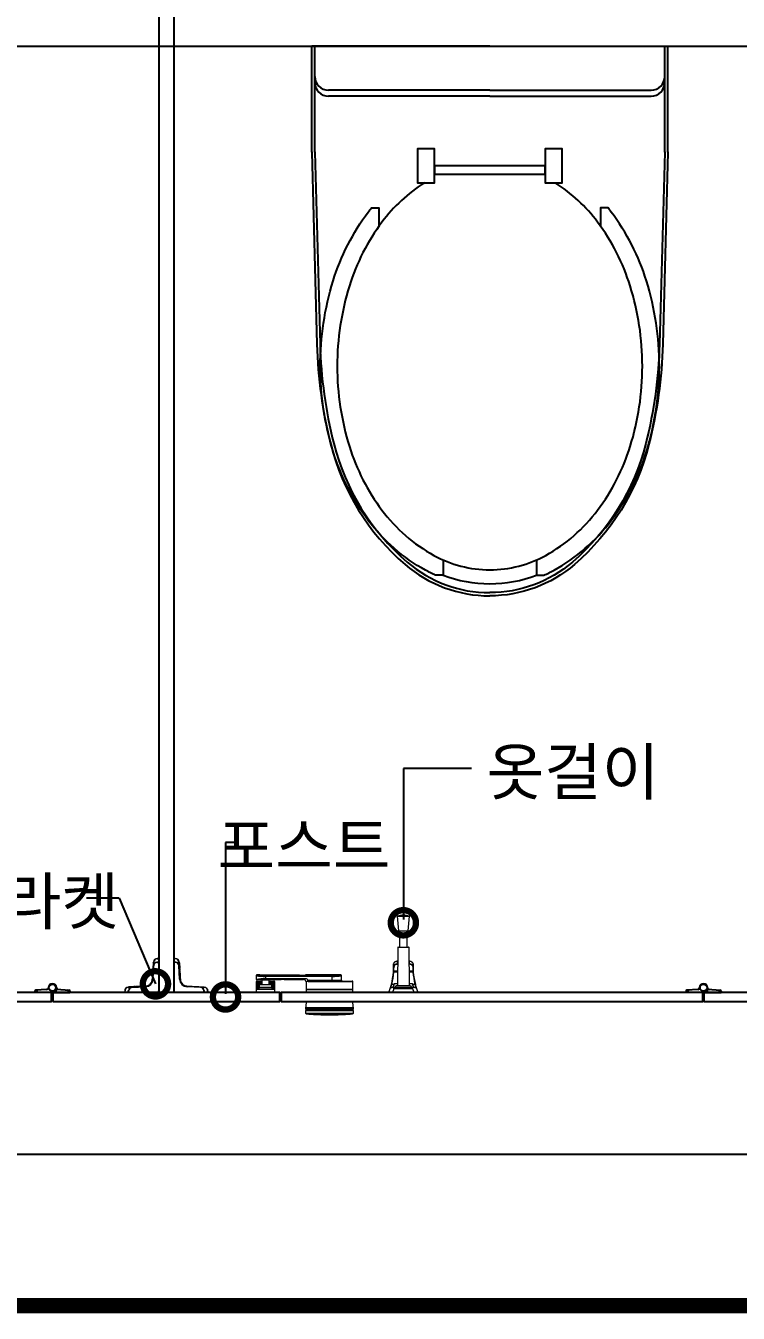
# Model space of a CAD drawing. Extents: x -256 to 8104, y -176 to 5714.
# Drawn here: x 2942 to 3413, y 2764 to 3615 of the extents above; entities that cross this region are included whole.
import ezdxf
from ezdxf.enums import TextEntityAlignment as Align

# ---------------------------------------------------------------- set-up
doc = ezdxf.new("R2010")
doc.units = 0
doc.header["$LTSCALE"] = 30
doc.layers.get('0').update_dxf_attribs({"linetype": 'CONTINUOUS'})
for name, color, linetype in [('0_toilet', 6, 'CONTINUOUS'), ('HAT', 8, 'CONTINUOUS'), ('경첩', 4, 'CONTINUOUS'), ('문자', 3, 'CONTINUOUS'), ('부자재', 4, 'CONTINUOUS'), ('옷걸이', 4, 'CONTINUOUS'), ('잠금쇠(회전형)', 4, 'CONTINUOUS'), ('치수', 1, 'CONTINUOUS'), ('해치', 8, 'CONTINUOUS')]:
    doc.layers.add(name, color=color, linetype=linetype)
doc.styles.add('돋움', font='malgun.ttf')

# ---------------------------------------------------------------- blocks, each defined once
blk = doc.blocks.new('_DOTSMALL')
at = {"color": 0, "linetype": 'ByBlock', "const_width": 0.5}
blk.add_lwpolyline([(-0.0625, 0, 1), (0.0625, 0, 1)], format="xyb", close=True, dxfattribs=at)
blk = doc.blocks.new('A$C63EC304E')
at = {"layer": '치수', "color": 1, "xscale": 2.5, "yscale": 2.5, "zscale": 2.5, "rotation": 234.3098741996962}
blk.add_blockref('_DOTSMALL', (0.312, 0.312), dxfattribs=at)
blk = doc.blocks.new('A$C2BC9653E')
at = {"layer": '치수', "xscale": 0.3333333333333333, "yscale": 0.3333333333333333, "zscale": 0.3333333333333333}
blk.add_blockref('A$C63EC304E', (0, 0), dxfattribs=at)
blk = doc.blocks.new('A$C7FC71301')
at = {"layer": '치수', "rotation": 180}
blk.add_blockref('A$C2BC9653E', (0.208, 0.208), dxfattribs=at)
blk = doc.blocks.new('A$C4A20372B')
at = {"layer": '치수'}
blk.add_blockref('A$C7FC71301', (0, 0), dxfattribs=at)
blk = doc.blocks.new('A$C566469F5')
at = {"layer": '치수'}
blk.add_blockref('A$C4A20372B', (0, 0), dxfattribs=at)
blk = doc.blocks.new('A$C7E317CD4')
at = {"layer": '해치', "xscale": 2, "yscale": 2, "zscale": 2}
blk.add_blockref('A$C566469F5', (0, 0), dxfattribs=at)
blk = doc.blocks.new('A$C601D7F27')
at = {"layer": '치수'}
blk.add_blockref('A$C7E317CD4', (0, 0), dxfattribs=at)
blk = doc.blocks.new('A$C38802C08')
at = {"layer": '치수'}
blk.add_blockref('A$C601D7F27', (0, 0), dxfattribs=at)
blk = doc.blocks.new('A$C10E41893')
at = {"layer": '부자재'}
for p, q in [((6.5, 0), (6.5, 196)), ((123.3, 196), (6.5, 196)), ((123.3, 192.5), (6.5, 192.5)), ((54.8, 0), (54.8, 177.5)), ((61.4, 0), (61.4, 177.5)), ((6.5, 0), (6.5, -196)), ((54.8, 0), (54.8, -177.5)), ((61.4, 0), (61.4, -177.5)), ((123.3, -192.5), (6.5, -192.5)), ((123.3, -196), (6.5, -196))]:
    blk.add_line(p, q, dxfattribs=at)
for points in [[(122.7, 196, -0.012538), (123.3, 196), (334.6, 190.3, -0.055395), (444.7, 175.1, -0.154276), (576.9, 93.3, -0.179504), (611.5, 0, -0.179504)], [(122.8, 192.5, -0.012538), (123.2, 192.5), (334.5, 186.8, -0.055395), (443.8, 171.7, -0.154276), (574.3, 91, -0.179504), (608, 0, -0.179504)], [(572, 51.4), (588.8, 51.4), (588.8, 59.6, 0.021185), (583.3, 70.7, 0.106084), (528.4, 133.7, 0.085733), (452.6, 172.4, 0.075373), (358.7, 186.6, 0.075373), (264.8, 172.4, 0.085733), (189, 133.7, 0.007337), (184.4, 130.1), (184.4, 122), (204.7, 122)], [(156.7, -72, 0.089162), (200.2, -118.7, 0.085733), (270.3, -154.5, 0.075373), (358.7, -167.9, 0.075373), (447.1, -154.5, 0.085733), (517.2, -118.7, 0.106084), (567, -61.6, 0.126931), (582.8, 0, 0.126931), (567, 61.6, 0.106084), (517.2, 118.7, 0.085733), (447.1, 154.5, 0.075373), (358.7, 167.9, 0.075373), (270.3, 154.5, 0.085733), (200.2, 118.7, 0.089162), (156.7, 72)], [(588.8, -51.4, 0.090214), (598.2, 0, 0.090214), (588.8, 51.4, 0.106084)], [(122.7, -196, 0.012538), (123.3, -196), (334.6, -190.3, 0.055395), (444.7, -175.1, 0.154276), (576.9, -93.3, 0.179504), (611.5, 0, 0.179504)], [(122.8, -192.5, 0.012538), (123.2, -192.5), (334.5, -186.8, 0.055395), (443.8, -171.7, 0.154276), (574.3, -91, 0.179504), (608, 0, 0.179504)], [(572, -51.4), (588.8, -51.4), (588.8, -59.6, -0.021185), (583.3, -70.7, -0.106084), (528.4, -133.7, -0.085733), (452.6, -172.4, -0.075373), (358.7, -186.6, -0.075373), (264.8, -172.4, -0.085733), (189, -133.7, -0.007337), (184.4, -130.1), (184.4, -122), (204.7, -122)]]:
    blk.add_lwpolyline(points, format="xyb", dxfattribs=at)
blk.add_lwpolyline([(138, -60.8), (119.3, -60.8), (119.3, -79.5), (156.7, -79.5), (156.7, -60.8), (138, -60.8), (147.3, -60.8), (147.3, 60.8), (138, 60.8), (156.7, 60.8), (156.7, 79.5), (119.3, 79.5), (119.3, 60.8), (138, 60.8), (138, -60.8), (119.3, -60.8)], dxfattribs=at)
for centre, start, end in [((39.8, 177.5), 0, 90), ((46.4, 177.5), 0, 90), ((39.8, -177.5), 270, 0), ((46.4, -177.5), 270, 0)]:
    blk.add_arc(centre, 15, start, end, dxfattribs=at)
blk = doc.blocks.new('SLIDE_01')
blk.add_line((2620.23, 3601.05), (4320.23, 3601.05))
at = {"color": 8}
blk.add_line((2484.16, 2869.24), (4446.74, 2869.24), dxfattribs=at)
at = {"color": 8, "const_width": 10}
blk.add_lwpolyline([(47.44, 2769.24), (5831.98, 2769.24)], dxfattribs=at)
at = {"layer": '0_toilet'}
for p, q in [((3030.23, 3701.05), (3030.23, 2976.05)), ((3040.23, 3701.05), (3040.23, 2976.05))]:
    blk.add_line(p, q, dxfattribs=at)
for points in [[(2680.98, 2970.06), (2959.48, 2970.06), (2959.48, 2976.06), (2680.98, 2976.06)], [(2960.23, 2970.06), (3110.23, 2970.06), (3110.23, 2976.06), (2960.23, 2976.06)], [(3110.98, 2970.06), (3389.48, 2970.06), (3389.48, 2976.06), (3110.98, 2976.06)], [(3390.23, 2970.06), (3610.23, 2970.06), (3610.23, 2976.06), (3390.23, 2976.06)]]:
    blk.add_lwpolyline(points, close=True, dxfattribs=at)
at = {"layer": '경첩', "color": 4, "linetype": 'Continuous', "lineweight": 15}
for p, q in [((3026.63, 2993.82), (3026.2, 2984.84)), ((3026.44, 2995.22), (3026.32, 2992.52)), ((3026.44, 2995.22), (3026.68, 2994.98)), ((3026.45, 2984.83), (3026.88, 2993.8)), ((3026.55, 2995.82), (3026.71, 2995.66)), ((3026.75, 2996.32), (3026.63, 2993.82)), ((3026.93, 2994.86), (3027, 2996.3)), ((3028.98, 2996.05), (3028.98, 2996.15)), ((3028.98, 2996.15), (3030.23, 2996.15)), ((3028.98, 2996.05), (3028.98, 2995.8)), ((3030.23, 2996.05), (3028.98, 2996.05)), ((3028.98, 2995.8), (3030.23, 2995.8)), ((3029.09, 2998.3), (3029.09, 2998.55)), ((3030.23, 2998.55), (3029.09, 2998.55)), ((3029.09, 2998.3), (3030.23, 2998.3)), ((3030.23, 2998.3), (3030.23, 2998.55)), ((3030.23, 2996.15), (3030.23, 2998.3)), ((3030.23, 2995.8), (3030.23, 2996.05)), ((3030.23, 2995.8), (3030.23, 2977.55)), ((3040.23, 2998.55), (3041.37, 2998.55)), ((3040.23, 2998.3), (3040.23, 2998.55)), ((3040.23, 2996.15), (3040.23, 2998.3)), ((3041.37, 2998.3), (3040.23, 2998.3)), ((3041.48, 2996.15), (3040.23, 2996.15)), ((3040.23, 2996.05), (3041.48, 2996.05)), ((3040.23, 2995.8), (3040.23, 2996.05)), ((3041.48, 2995.8), (3040.23, 2995.8)), ((3040.23, 2995.8), (3040.23, 2977.55)), ((3041.37, 2998.3), (3041.37, 2998.55)), ((3041.48, 2996.05), (3041.48, 2996.15)), ((3041.48, 2996.05), (3041.48, 2995.8)), ((3043.53, 2994.86), (3043.46, 2996.3)), ((3044.01, 2984.83), (3043.58, 2993.8)), ((3043.71, 2996.32), (3043.83, 2993.82)), ((3043.91, 2995.82), (3043.75, 2995.66)), ((3044.02, 2995.22), (3043.78, 2994.98)), ((3043.83, 2993.82), (3044.26, 2984.84)), ((3044.02, 2995.22), (3044.14, 2992.52)), ((3025.99, 2985.5), (3025.96, 2984.85)), ((3026.01, 2985.94), (3025.99, 2985.6)), ((3025.99, 2985.6), (3026.23, 2985.36)), ((3025.99, 2985.6), (3025.99, 2985.5)), ((3025.99, 2985.5), (3026.22, 2985.26)), ((3026.05, 2986.96), (3026.01, 2986.04)), ((3026.01, 2986.04), (3026.25, 2985.8)), ((3026.01, 2986.04), (3026.01, 2985.94)), ((3026.01, 2985.94), (3026.25, 2985.7)), ((3026.05, 2986.96), (3026.29, 2986.72)), ((3026.09, 2987.62), (3026.07, 2987.2)), ((3026.07, 2987.2), (3026.3, 2986.96)), ((3026.22, 2990.5), (3026.09, 2987.63)), ((3026.09, 2987.63), (3026.32, 2987.39)), ((3026.09, 2987.62), (3026.32, 2987.38)), ((3026.22, 2990.5), (3026.46, 2990.26)), ((3026.27, 2991.51), (3026.24, 2990.83)), ((3026.24, 2990.83), (3026.48, 2990.6)), ((3026.27, 2991.51), (3026.51, 2991.27)), ((3026.28, 2991.85), (3026.52, 2991.61)), ((3026.32, 2992.52), (3026.56, 2992.28)), ((3044.14, 2992.52), (3043.9, 2992.28)), ((3044.18, 2991.85), (3043.94, 2991.61)), ((3044.19, 2991.51), (3043.95, 2991.27)), ((3044.22, 2990.83), (3043.98, 2990.6)), ((3044.24, 2990.5), (3044, 2990.26)), ((3044.37, 2987.63), (3044.14, 2987.39)), ((3044.37, 2987.62), (3044.14, 2987.38)), ((3044.39, 2987.2), (3044.16, 2986.96)), ((3044.41, 2986.96), (3044.17, 2986.72)), ((3044.19, 2991.51), (3044.22, 2990.83)), ((3044.45, 2986.04), (3044.21, 2985.8)), ((3044.45, 2985.94), (3044.21, 2985.7)), ((3044.47, 2985.6), (3044.23, 2985.36)), ((3044.24, 2990.5), (3044.37, 2987.63)), ((3044.47, 2985.5), (3044.24, 2985.26)), ((3044.37, 2987.62), (3044.39, 2987.2)), ((3044.41, 2986.96), (3044.45, 2986.04)), ((3044.45, 2986.04), (3044.45, 2985.94)), ((3044.45, 2985.94), (3044.47, 2985.6)), ((3044.47, 2985.6), (3044.47, 2985.5)), ((3044.47, 2985.5), (3044.5, 2984.85)), ((3007.98, 2977.19), (3007.73, 2977.19)), ((3007.73, 2977.19), (3007.73, 2976.05)), ((3007.98, 2976.05), (3007.98, 2977.19)), ((3012.47, 2979.66), (3009.97, 2979.54)), ((3009.98, 2979.29), (3011.43, 2979.36)), ((3010.13, 2976.05), (3010.13, 2977.3)), ((3010.13, 2977.3), (3010.23, 2977.3)), ((3010.23, 2977.31), (3010.48, 2977.31)), ((3010.23, 2977.31), (3010.23, 2976.05)), ((3010.47, 2979.73), (3010.55, 2979.82)), ((3010.47, 2979.73), (3010.63, 2979.57)), ((3010.48, 2976.05), (3010.48, 2977.31)), ((3013.77, 2979.97), (3010.55, 2979.82)), ((3021.45, 2980.08), (3012.47, 2979.66)), ((3012.48, 2979.41), (3021.46, 2979.83)), ((3013.77, 2979.97), (3014, 2979.73)), ((3014.44, 2980), (3014.68, 2979.76)), ((3014.78, 2980.02), (3015.02, 2979.78)), ((3018.15, 2980.18), (3015.45, 2980.05)), ((3015.45, 2980.05), (3015.69, 2979.81)), ((3018.15, 2980.18), (3018.39, 2979.94)), ((3018.83, 2980.21), (3019.07, 2979.97)), ((3019.17, 2980.23), (3019.41, 2979.99)), ((3021.19, 2980.32), (3019.84, 2980.26)), ((3019.84, 2980.26), (3020.08, 2980.02)), ((3021.43, 2980.33), (3021.19, 2980.32)), ((3021.19, 2980.32), (3021.43, 2980.08)), ((3022.44, 2980.49), (3022.64, 2980.29)), ((3022.97, 2980.67), (3023.16, 2980.47)), ((3023.22, 2980.77), (3023.4, 2980.58)), ((3023.68, 2981.02), (3023.86, 2980.84)), ((3023.89, 2981.16), (3024.07, 2980.98)), ((3024.98, 2982.19), (3025.16, 2982.01)), ((3025.13, 2982.39), (3025.31, 2982.22)), ((3025.4, 2982.83), (3025.58, 2982.65)), ((3025.52, 2983.07), (3025.7, 2982.88)), ((3025.68, 2983.47), (3025.87, 2983.28)), ((3026.04, 2983.79), (3025.83, 2983.99)), ((3025.84, 2984), (3026.04, 2983.79)), ((3025.91, 2984.37), (3026.12, 2984.15)), ((3025.94, 2984.59), (3026.16, 2984.36)), ((3044.52, 2984.59), (3044.3, 2984.36)), ((3044.55, 2984.37), (3044.34, 2984.15)), ((3044.62, 2984), (3044.42, 2983.79)), ((3044.42, 2983.79), (3044.63, 2983.99)), ((3044.78, 2983.47), (3044.59, 2983.28)), ((3044.94, 2983.07), (3044.76, 2982.88)), ((3045.06, 2982.83), (3044.88, 2982.65)), ((3045.33, 2982.39), (3045.15, 2982.22)), ((3045.48, 2982.19), (3045.3, 2982.01)), ((3046.57, 2981.16), (3046.39, 2980.98)), ((3046.78, 2981.02), (3046.6, 2980.84)), ((3047.24, 2980.77), (3047.06, 2980.58)), ((3047.49, 2980.67), (3047.3, 2980.47)), ((3048.02, 2980.49), (3047.82, 2980.29)), ((3057.98, 2979.41), (3049, 2979.83)), ((3049.01, 2980.08), (3057.99, 2979.66)), ((3049.03, 2980.33), (3049.27, 2980.32)), ((3049.27, 2980.32), (3049.03, 2980.08)), ((3049.27, 2980.32), (3050.62, 2980.26)), ((3050.62, 2980.26), (3050.38, 2980.02)), ((3051.29, 2980.23), (3051.05, 2979.99)), ((3051.63, 2980.21), (3051.39, 2979.97)), ((3052.31, 2980.18), (3052.07, 2979.94)), ((3052.31, 2980.18), (3055.01, 2980.05)), ((3055.01, 2980.05), (3054.77, 2979.81)), ((3055.68, 2980.02), (3055.44, 2979.78)), ((3056.02, 2980), (3055.78, 2979.76)), ((3056.69, 2979.97), (3056.46, 2979.73)), ((3056.69, 2979.97), (3059.91, 2979.82)), ((3057.99, 2979.66), (3060.49, 2979.54)), ((3060.48, 2979.29), (3059.03, 2979.36)), ((3059.99, 2979.73), (3059.83, 2979.57)), ((3059.99, 2979.73), (3059.91, 2979.82)), ((3059.98, 2976.05), (3059.98, 2977.31)), ((3060.23, 2977.31), (3059.98, 2977.31)), ((3060.23, 2977.31), (3060.23, 2976.05)), ((3060.33, 2977.3), (3060.23, 2977.3)), ((3060.33, 2976.05), (3060.33, 2977.3)), ((3062.48, 2976.05), (3062.48, 2977.19)), ((3062.48, 2977.19), (3062.73, 2977.19)), ((3062.73, 2977.19), (3062.73, 2976.05)), ((3007.73, 2976.05), (3007.98, 2976.05)), ((3007.98, 2976.05), (3010.13, 2976.05)), ((3010.23, 2976.05), (3010.48, 2976.05)), ((3028.73, 2976.05), (3010.48, 2976.05)), ((3041.73, 2976.05), (3059.98, 2976.05)), ((3060.23, 2976.05), (3059.98, 2976.05)), ((3062.48, 2976.05), (3060.33, 2976.05)), ((3062.73, 2976.05), (3062.48, 2976.05))]:
    blk.add_line(p, q, dxfattribs=at)
at = {"layer": '경첩', "color": 4, "linetype": 'Continuous', "lineweight": 15, "flags": 128}
for points in [[(3026.47, 2995.73), (3026.46, 2995.63), (3026.46, 2995.5), (3026.45, 2995.37), (3026.44, 2995.22)], [(3026.47, 2995.73), (3026.49, 2995.75), (3026.5, 2995.77), (3026.52, 2995.79), (3026.53, 2995.8), (3026.54, 2995.81), (3026.55, 2995.81), (3026.55, 2995.82), (3026.55, 2995.82)], [(3026.63, 2993.82), (3026.63, 2993.81), (3026.65, 2993.81), (3026.67, 2993.81), (3026.7, 2993.81), (3026.74, 2993.81), (3026.78, 2993.81), (3026.83, 2993.81), (3026.88, 2993.8)], [(3027, 2996.3), (3026.95, 2996.31), (3026.9, 2996.31), (3026.86, 2996.31), (3026.82, 2996.31), (3026.79, 2996.31), (3026.76, 2996.31), (3026.75, 2996.31), (3026.75, 2996.32)], [(3043.46, 2996.3), (3043.51, 2996.31), (3043.56, 2996.31), (3043.6, 2996.31), (3043.64, 2996.31), (3043.67, 2996.31), (3043.7, 2996.31), (3043.71, 2996.31), (3043.71, 2996.32)], [(3043.83, 2993.82), (3043.83, 2993.81), (3043.81, 2993.81), (3043.79, 2993.81), (3043.76, 2993.81), (3043.72, 2993.81), (3043.68, 2993.81), (3043.63, 2993.81), (3043.58, 2993.8)], [(3043.99, 2995.73), (3043.97, 2995.75), (3043.96, 2995.77), (3043.94, 2995.79), (3043.93, 2995.8), (3043.92, 2995.81), (3043.91, 2995.81), (3043.91, 2995.82), (3043.91, 2995.82)], [(3043.99, 2995.73), (3044, 2995.63), (3044, 2995.5), (3044.01, 2995.37), (3044.02, 2995.22)], [(3026.07, 2987.2), (3026.06, 2987.12), (3026.06, 2987.04), (3026.05, 2986.96)], [(3026.09, 2987.63), (3026.09, 2987.63), (3026.09, 2987.62)], [(3026.2, 2984.84), (3026.21, 2984.84), (3026.22, 2984.84), (3026.25, 2984.84), (3026.28, 2984.84), (3026.32, 2984.84), (3026.36, 2984.83), (3026.41, 2984.83), (3026.45, 2984.83)], [(3026.32, 2992.52), (3026.31, 2992.39), (3026.3, 2992.26), (3026.3, 2992.15), (3026.29, 2992.04), (3026.29, 2991.96), (3026.29, 2991.9), (3026.29, 2991.86), (3026.28, 2991.85)], [(3044.26, 2984.84), (3044.25, 2984.84), (3044.24, 2984.84), (3044.21, 2984.84), (3044.18, 2984.84), (3044.14, 2984.84), (3044.1, 2984.83), (3044.05, 2984.83), (3044.01, 2984.83)], [(3044.14, 2992.52), (3044.15, 2992.39), (3044.16, 2992.26), (3044.16, 2992.15), (3044.17, 2992.04), (3044.17, 2991.96), (3044.17, 2991.9), (3044.17, 2991.86), (3044.18, 2991.85)], [(3044.37, 2987.63), (3044.37, 2987.63), (3044.37, 2987.62)], [(3044.39, 2987.2), (3044.4, 2987.12), (3044.4, 2987.04), (3044.41, 2986.96)], [(3009.98, 2979.29), (3009.98, 2979.34), (3009.98, 2979.39), (3009.98, 2979.43), (3009.98, 2979.47), (3009.97, 2979.5), (3009.97, 2979.52), (3009.97, 2979.54), (3009.97, 2979.54)], [(3012.47, 2979.66), (3012.47, 2979.66), (3012.47, 2979.64), (3012.47, 2979.62), (3012.48, 2979.59), (3012.48, 2979.55), (3012.48, 2979.51), (3012.48, 2979.46), (3012.48, 2979.41)], [(3014.44, 2980), (3014.43, 2980), (3014.39, 2980), (3014.33, 2980), (3014.24, 2979.99), (3014.14, 2979.99), (3014.02, 2979.98), (3013.9, 2979.98), (3013.77, 2979.97)], [(3015.45, 2980.05), (3015.34, 2980.05), (3015.22, 2980.04), (3015.12, 2980.03), (3015.02, 2980.03), (3014.94, 2980.03), (3014.87, 2980.02), (3014.82, 2980.02), (3014.79, 2980.02), (3014.78, 2980.02)], [(3018.83, 2980.21), (3018.82, 2980.21), (3018.78, 2980.21), (3018.72, 2980.2), (3018.63, 2980.2), (3018.53, 2980.2), (3018.41, 2980.19), (3018.29, 2980.18), (3018.15, 2980.18)], [(3019.84, 2980.26), (3019.71, 2980.25), (3019.58, 2980.25), (3019.47, 2980.24), (3019.37, 2980.24), (3019.28, 2980.23), (3019.22, 2980.23), (3019.18, 2980.23), (3019.17, 2980.23)], [(3021.45, 2980.08), (3021.45, 2980.08), (3021.45, 2980.06), (3021.45, 2980.04), (3021.45, 2980.01), (3021.45, 2979.97), (3021.45, 2979.93), (3021.46, 2979.88), (3021.46, 2979.83)], [(3025.84, 2984), (3025.84, 2983.99), (3025.84, 2984)], [(3025.94, 2984.59), (3025.92, 2984.43), (3025.91, 2984.37)], [(3044.52, 2984.59), (3044.54, 2984.43), (3044.55, 2984.37)], [(3044.62, 2984), (3044.62, 2983.99), (3044.62, 2984)], [(3049.01, 2980.08), (3049.01, 2980.08), (3049.01, 2980.06), (3049.01, 2980.04), (3049.01, 2980.01), (3049.01, 2979.97), (3049.01, 2979.93), (3049, 2979.88), (3049, 2979.83)], [(3050.62, 2980.26), (3050.75, 2980.25), (3050.88, 2980.25), (3050.99, 2980.24), (3051.09, 2980.24), (3051.18, 2980.23), (3051.24, 2980.23), (3051.28, 2980.23), (3051.29, 2980.23)], [(3051.63, 2980.21), (3051.64, 2980.21), (3051.68, 2980.21), (3051.74, 2980.2), (3051.83, 2980.2), (3051.93, 2980.2), (3052.05, 2980.19), (3052.17, 2980.18), (3052.31, 2980.18)], [(3055.01, 2980.05), (3055.12, 2980.05), (3055.24, 2980.04), (3055.34, 2980.03), (3055.44, 2980.03), (3055.52, 2980.03), (3055.59, 2980.02), (3055.64, 2980.02), (3055.67, 2980.02), (3055.68, 2980.02)], [(3056.02, 2980), (3056.03, 2980), (3056.07, 2980), (3056.13, 2980), (3056.22, 2979.99), (3056.32, 2979.99), (3056.44, 2979.98), (3056.56, 2979.98), (3056.69, 2979.97)], [(3057.99, 2979.66), (3057.99, 2979.66), (3057.99, 2979.64), (3057.99, 2979.62), (3057.98, 2979.59), (3057.98, 2979.55), (3057.98, 2979.51), (3057.98, 2979.46), (3057.98, 2979.41)], [(3060.48, 2979.29), (3060.48, 2979.34), (3060.48, 2979.39), (3060.48, 2979.43), (3060.48, 2979.47), (3060.49, 2979.5), (3060.49, 2979.52), (3060.49, 2979.54), (3060.49, 2979.54)]]:
    blk.add_lwpolyline(points, dxfattribs=at)
at = {"layer": '경첩', "color": 4, "linetype": 'Continuous', "lineweight": 15}
for centre, radius, start, end in [((3028.98, 2993.7), 2.35, 90, 177.30166), ((3029.09, 2996.2), 2.35, 90, 177.30166), ((3028.98, 2993.7), 2.1, 90, 177.30166), ((3029.09, 2996.2), 2.1, 90, 177.30166), ((3041.37, 2996.2), 2.35, 2.69834, 90), ((3041.37, 2996.2), 2.1, 2.69834, 90), ((3041.48, 2993.7), 2.35, 2.69834, 90), ((3041.48, 2993.7), 2.1, 2.69834, 90), ((3021.21, 2985.08), 5, 272.69834, 357.30166), ((3021.21, 2985.08), 5.25, 272.69834, 357.30166), ((3021.21, 2985.08), 4.75, 354.09118, 357.30166), ((3049.25, 2985.08), 5.25, 182.69834, 267.30166), ((3049.25, 2985.08), 5, 182.69834, 267.30166), ((3049.25, 2985.08), 4.75, 182.69834, 185.90882), ((3010.08, 2977.19), 2.35, 92.69834, 180), ((3010.08, 2977.19), 2.1, 92.69834, 180), ((3012.58, 2977.31), 2.35, 92.69834, 180), ((3012.58, 2977.31), 2.1, 92.69834, 180), ((3021.21, 2985.08), 4.75, 272.69834, 285), ((3021.21, 2985.08), 4.75, 284.99982, 291.75061), ((3021.21, 2985.08), 4.75, 294.99481, 301.29977), ((3021.21, 2985.08), 4.75, 301.29911, 304.38581), ((3021.21, 2985.08), 4.75, 304.38489, 322.56084), ((3021.21, 2985.08), 4.75, 322.56123, 325.61449), ((3021.21, 2985.08), 4.75, 325.61511, 331.82645), ((3021.21, 2985.08), 4.75, 335.00519, 340.23398), ((3021.21, 2985.08), 4.75, 340.23398, 346.75686), ((3021.21, 2985.08), 4.75, 346.83767, 351.3944), ((3028.73, 2977.55), 1.5, 270, 0), ((3041.73, 2977.55), 1.5, 180, 270), ((3049.25, 2985.08), 4.75, 188.6056, 193.16233), ((3049.25, 2985.08), 4.75, 193.24314, 199.76602), ((3049.25, 2985.08), 4.75, 199.76602, 204.99481), ((3049.25, 2985.08), 4.75, 208.17355, 214.38489), ((3049.25, 2985.08), 4.75, 214.38551, 217.43877), ((3049.25, 2985.08), 4.75, 217.43916, 235.61511), ((3049.25, 2985.08), 4.75, 235.61419, 238.70089), ((3049.25, 2985.08), 4.75, 238.70023, 245.00519), ((3049.25, 2985.08), 4.75, 248.24939, 255.00018), ((3049.25, 2985.08), 4.75, 255, 267.30166), ((3057.88, 2977.31), 2.1, 0, 87.30166), ((3057.88, 2977.31), 2.35, 0, 87.30166), ((3060.38, 2977.19), 2.1, 0, 87.30166), ((3060.38, 2977.19), 2.35, 0, 87.30166)]:
    blk.add_arc(centre, radius, start, end, dxfattribs=at)
at = {"layer": '부자재'}
for p, q in [((2948.42, 2976.98), (2948.42, 2976.05)), ((2956.16, 2978.14), (2948.96, 2977.64)), ((2949.67, 2977.14), (2949.67, 2976.05)), ((2959.88, 2976.6), (2959.88, 2975.8)), ((2960.13, 2976.6), (2960.13, 2975.8)), ((2962.87, 2978.22), (2971.03, 2977.64)), ((2970.34, 2977.14), (2970.34, 2976.05)), ((2971.59, 2976.98), (2971.59, 2976.05)), ((3378.42, 2976.98), (3378.42, 2976.05)), ((3386.16, 2978.14), (3378.96, 2977.64)), ((3379.67, 2977.14), (3379.67, 2976.05)), ((3389.88, 2976.6), (3389.88, 2975.8)), ((3390.13, 2976.6), (3390.13, 2975.8)), ((3392.87, 2978.22), (3401.03, 2977.64)), ((3400.34, 2977.14), (3400.34, 2976.05)), ((3401.59, 2976.98), (3401.59, 2976.05)), ((2959.07, 2976.05), (2948.42, 2976.05)), ((2960.13, 2975.8), (2959.88, 2975.8)), ((2960.6, 2976.1), (2960.6, 2976.05)), ((2960.6, 2976.05), (2971.59, 2976.05)), ((3389.07, 2976.05), (3378.42, 2976.05)), ((3390.13, 2975.8), (3389.88, 2975.8)), ((3390.6, 2976.1), (3390.6, 2976.05)), ((3390.6, 2976.05), (3401.59, 2976.05))]:
    blk.add_line(p, q, dxfattribs=at)
at = {"layer": '부자재', "color": 1}
for centre in [(2960, 2979.26), (3390, 2979.26)]:
    blk.add_circle(centre, 2.34, dxfattribs=at)
at = {"layer": '부자재'}
for centre, radius, start, end in [((2949.12, 2976.95), 0.7, 101.7765, 181.67124), ((2950.52, 2976.91), 0.884, 113.40773, 164.5497), ((2956.1, 2979.43), 1.29, 272.92313, 352.47243), ((2960, 2979.26), 2.62, 270, 180), ((2960.36, 2975.03), 1.65, 102.52675, 141.54753), ((2959.65, 2975.03), 1.65, 43.10029, 77.47325), ((2960.1, 2978.91), 2.86, 280.08401, 345.97919), ((2963.91, 2979.43), 1.29, 187.52757, 267.07687), ((2969.49, 2976.91), 0.884, 15.4503, 67.30044), ((2970.89, 2976.95), 0.7, 358.32876, 78.2235), ((3379.12, 2976.95), 0.7, 101.7765, 181.67124), ((3380.52, 2976.91), 0.884, 113.40773, 164.5497), ((3386.1, 2979.43), 1.29, 272.92313, 352.47243), ((3390, 2979.26), 2.62, 270, 180), ((3390.36, 2975.03), 1.65, 102.52675, 141.54753), ((3389.65, 2975.03), 1.65, 43.10029, 77.47325), ((3390.1, 2978.91), 2.86, 280.08401, 345.97919), ((3393.91, 2979.43), 1.29, 187.52757, 267.07687), ((3399.49, 2976.91), 0.884, 15.4503, 67.30044), ((3400.89, 2976.95), 0.7, 358.32876, 78.2235)]:
    blk.add_arc(centre, radius, start, end, dxfattribs=at)
at = {"layer": '옷걸이', "lineweight": 15}
for p, q in [((3187.75, 3026.4), (3188.5, 3016.9)), ((3187.75, 3026.4), (3195.75, 3026.4)), ((3195, 3016.9), (3195.75, 3026.4)), ((3188.5, 3016.9), (3195, 3016.9)), ((3189.25, 3016.9), (3189.25, 3006.05)), ((3194.25, 3006.05), (3194.25, 3016.9)), ((3188, 3005.81), (3187.78, 2980.55)), ((3195.5, 3005.81), (3188, 3005.81)), ((3188.25, 3006.05), (3191.75, 3006.05)), ((3191.75, 3006.05), (3195.25, 3006.05)), ((3195.72, 2980.55), (3195.5, 3005.81)), ((3187.92, 2996.69), (3187.82, 2996.69)), ((3187.82, 2996.69), (3187.82, 2996.6)), ((3187.92, 2996.6), (3187.82, 2996.6)), ((3187.84, 2995.07), (3187.84, 2994.71)), ((3187.84, 2995.07), (3187.91, 2995.07)), ((3187.91, 2994.71), (3187.84, 2994.71)), ((3195.68, 2996.69), (3195.58, 2996.69)), ((3195.68, 2996.6), (3195.58, 2996.6)), ((3195.6, 2995.07), (3195.67, 2995.07)), ((3195.67, 2994.71), (3195.6, 2994.71)), ((3195.67, 2995.07), (3195.67, 2994.71)), ((3195.68, 2996.69), (3195.68, 2996.6)), ((3187.86, 2989.59), (3185.42, 2989.59)), ((3185.48, 2990.35), (3187.87, 2990.35)), ((3195.64, 2990.35), (3198.02, 2990.35)), ((3198.09, 2989.59), (3195.64, 2989.59)), ((3182.25, 2976.05), (3183.1, 2978.62)), ((3183.1, 2978.62), (3183.1, 2978.63)), ((3183.1, 2978.63), (3183.1, 2978.63)), ((3184.08, 2979.42), (3183.97, 2979.39)), ((3184.05, 2979.31), (3184.05, 2979.31)), ((3199.46, 2979.31), (3184.05, 2979.31)), ((3185.5, 2981.46), (3184.06, 2981.46)), ((3185.49, 2981.45), (3184.06, 2981.45)), ((3185.47, 2978.6), (3184.63, 2976.05)), ((3185.43, 2980.9), (3185.5, 2981.48)), ((3185.47, 2978.6), (3185.47, 2979.29)), ((3185.47, 2979.29), (3198.04, 2979.29)), ((3198.04, 2978.6), (3185.47, 2978.6)), ((3196.53, 2980.55), (3186.98, 2980.55)), ((3198.01, 2981.48), (3198.07, 2980.92)), ((3199.45, 2981.46), (3198.01, 2981.46)), ((3199.45, 2981.45), (3198.01, 2981.45)), ((3198.04, 2978.6), (3198.04, 2979.29)), ((3198.88, 2976.05), (3198.04, 2978.6)), ((3199.53, 2979.39), (3199.42, 2979.42)), ((3199.46, 2979.31), (3199.46, 2979.31)), ((3199.58, 2979.39), (3199.48, 2979.41)), ((3200.41, 2978.63), (3200.41, 2978.62)), ((3200.41, 2978.63), (3200.41, 2978.63)), ((3200.41, 2978.62), (3201.25, 2976.05)), ((3184.63, 2976.05), (3182.25, 2976.05)), ((3198.88, 2976.05), (3184.63, 2976.05)), ((3201.25, 2976.05), (3198.88, 2976.05))]:
    blk.add_line(p, q, dxfattribs=at)
at = {"layer": '옷걸이', "lineweight": 15, "flags": 128}
for points in [[(3187.82, 2996.6), (3187.4, 2996.58), (3187, 2996.51), (3186.61, 2996.4), (3186.26, 2996.24), (3185.96, 2996.06), (3185.7, 2995.84), (3185.51, 2995.6), (3185.38, 2995.34), (3185.32, 2995.02), (3185.32, 2994.97)], [(3187.82, 2996.69), (3187.77, 2996.69), (3187.44, 2996.67), (3187.11, 2996.62), (3186.8, 2996.54), (3186.5, 2996.43), (3186.22, 2996.3), (3185.98, 2996.14), (3185.76, 2995.96), (3185.59, 2995.76), (3185.46, 2995.54), (3185.37, 2995.31), (3185.33, 2995.08), (3185.33, 2995.04)], [(3185.34, 2993.47), (3185.37, 2993.74), (3185.48, 2994), (3185.65, 2994.25), (3185.89, 2994.47), (3186.18, 2994.67), (3186.52, 2994.83), (3186.9, 2994.95), (3187.3, 2995.03), (3187.84, 2995.07)], [(3187.84, 2994.71), (3187.35, 2994.68), (3186.99, 2994.61), (3186.65, 2994.5), (3186.35, 2994.35), (3186.08, 2994.18), (3185.87, 2993.97), (3185.72, 2993.75), (3185.62, 2993.52), (3185.59, 2993.27)], [(3195.67, 2995.07), (3196.09, 2995.04), (3196.5, 2994.98), (3196.88, 2994.87), (3197.23, 2994.72), (3197.54, 2994.53), (3197.79, 2994.31), (3197.98, 2994.07), (3198.11, 2993.81), (3198.17, 2993.47)], [(3197.92, 2993.27), (3197.87, 2993.59), (3197.75, 2993.82), (3197.58, 2994.03), (3197.35, 2994.23), (3197.08, 2994.4), (3196.76, 2994.53), (3196.42, 2994.63), (3196.05, 2994.69), (3195.67, 2994.71)], [(3198.18, 2994.97), (3198.18, 2994.98), (3198.16, 2995.21), (3198.1, 2995.44), (3197.99, 2995.65), (3197.84, 2995.85), (3197.66, 2996.04), (3197.43, 2996.21), (3197.18, 2996.36), (3196.9, 2996.48), (3196.59, 2996.57), (3196.27, 2996.64), (3195.94, 2996.68), (3195.68, 2996.69)], [(3198.18, 2994.97), (3198.15, 2995.24), (3198.05, 2995.5), (3197.89, 2995.75), (3197.66, 2995.98), (3197.37, 2996.17), (3197.04, 2996.34), (3196.67, 2996.47), (3196.27, 2996.55), (3195.77, 2996.6), (3195.68, 2996.6)], [(3185.17, 2989.61), (3185.17, 2989.61), (3185.19, 2989.61), (3185.21, 2989.6), (3185.24, 2989.6), (3185.28, 2989.6), (3185.32, 2989.6), (3185.37, 2989.59), (3185.42, 2989.59)], [(3198.34, 2989.61), (3198.33, 2989.61), (3198.32, 2989.61), (3198.3, 2989.6), (3198.27, 2989.6), (3198.23, 2989.6), (3198.19, 2989.6), (3198.14, 2989.59), (3198.09, 2989.59)], [(3183.82, 2981.26), (3183.82, 2981.27), (3183.82, 2981.26)], [(3184.02, 2979.41), (3183.96, 2979.4), (3183.92, 2979.38)], [(3184.02, 2979.41), (3184.04, 2979.42), (3184.08, 2979.42)], [(3184.08, 2979.42), (3184.06, 2979.34), (3184.05, 2979.31)], [(3184.06, 2981.45), (3184.06, 2981.46), (3184.06, 2981.45)], [(3186.26, 2979.35), (3185.84, 2979.37), (3185.6, 2979.39), (3185.52, 2979.42), (3185.62, 2979.46), (3185.9, 2979.5), (3186.02, 2979.51)], [(3187.8, 2981.84), (3187.19, 2981.82), (3185.93, 2981.77)], [(3197.58, 2981.77), (3196, 2981.83), (3195.71, 2981.84)], [(3197.5, 2979.51), (3197.77, 2979.48), (3197.96, 2979.44), (3197.97, 2979.4), (3197.8, 2979.38), (3197.47, 2979.35), (3197, 2979.34)], [(3199.46, 2979.31), (3199.45, 2979.34), (3199.42, 2979.42)], [(3199.49, 2979.41), (3199.47, 2979.42), (3199.42, 2979.42)]]:
    blk.add_lwpolyline(points, dxfattribs=at)
at = {"layer": '옷걸이', "lineweight": 15}
for centre, radius, start, end in [((3191.75, 3016.11), 11.04, 68.76069, 111.23931), ((3188.25, 3005.8), 0.25, 90, 179.5), ((3195.25, 3005.8), 0.25, 0.5, 90), ((3132.57, 2993.83), 52.77, 356.45107, 359.60958), ((3132.57, 2993.83), 52.77, 359.60958, 1.23689), ((3185.56, 2993.5), 0.227, 188.20874, 276.39203), ((3132.57, 2993.64), 53.02, 356.45107, 359.60958), ((3132.57, 2995.43), 55.27, 359.61891, 1.20733), ((3250.94, 2995.43), 55.27, 178.79267, 180.38109), ((3197.95, 2993.5), 0.227, 263.60797, 351.79126), ((3250.94, 2993.64), 53.02, 180.39042, 183.54893), ((3250.94, 2993.83), 52.77, 178.76311, 180.39042), ((3250.94, 2993.83), 52.77, 180.39042, 183.54893), ((3132.57, 2993.83), 52.77, 346.23171, 355.4136), ((3132.57, 2993.83), 53.02, 346.50971, 355.4136), ((3132.57, 2993.83), 52.77, 355.41362, 356.45105), ((3185.46, 2990.58), 0.23, 185.45744, 275.18876), ((3151.51, 2992.99), 34.07, 354.27357, 355.56682), ((3198.04, 2990.58), 0.23, 264.81124, 354.54256), ((3232, 2992.99), 34.08, 184.43326, 185.72635), ((3250.94, 2993.83), 53.02, 184.5864, 193.49029), ((3250.93, 2993.83), 52.76, 183.54888, 184.58645), ((3250.94, 2993.83), 52.77, 184.5864, 193.76829), ((3133.82, 2993.49), 51.47, 343.23764, 346.25768), ((3184.2, 2978.24), 1.17, 101.39698, 160.6752), ((3184.05, 2978.31), 1, 89.99372, 161.80813), ((3134.21, 2993.66), 51.33, 343.52264, 346.23766), ((3184.06, 2981.21), 0.25, 90.27283, 166.23947), ((3184.06, 2981.2), 0.247, 89.25852, 165.91582), ((3183.64, 2981.19), 1.81, 282.06066, 352.51429), ((3183.51, 2981.59), 2.24, 284.82654, 3.59318), ((3185.75, 2981.48), 0.248, 89.5881, 179.72305), ((3185.85, 2981.4), 0.376, 79.93932, 150.54556), ((3185.9, 2981.46), 0.307, 84.77864, 118.98165), ((3185.59, 2980.88), 1.43, 284.10574, 346.92454), ((3191.88, 3380.44), 401.13, 269.19679, 270.73159), ((3197.93, 2980.88), 1.44, 193.11861, 255.96551), ((3197.62, 2981.5), 0.271, 58.63439, 97.60531), ((3197.64, 2981.37), 0.4, 32.00917, 97.80826), ((3200, 2981.59), 2.24, 176.39085, 255.18943), ((3197.76, 2981.48), 0.248, 0.27695, 90.4119), ((3199.86, 2981.18), 1.8, 186.78644, 258.2605), ((3199.44, 2981.21), 0.25, 13.76166, 89.45314), ((3199.45, 2981.2), 0.247, 14.08418, 90.74148), ((3249.13, 2993.61), 51.15, 193.75841, 196.46904), ((3199.46, 2978.31), 1, 18.19187, 90.00628), ((3199.31, 2978.25), 1.16, 19.29372, 79.39421), ((3249.92, 2993.55), 51.71, 193.74931, 196.75644)]:
    blk.add_arc(centre, radius, start, end, dxfattribs=at)
at = {"layer": '잠금쇠(회전형)', "linetype": 'Continuous', "lineweight": 15}
for p, q in [((3094.48, 2987.15), (3094.48, 2984.65)), ((3094.48, 2984.65), (3097.75, 2984.65)), ((3096.82, 2987.65), (3094.98, 2987.65)), ((3097.75, 2984.66), (3097.75, 2984.66)), ((3123.23, 2987.46), (3100.73, 2987.46)), ((3123.23, 2987.46), (3100.73, 2987.46)), ((3100.73, 2987.46), (3100.73, 2987.46)), ((3100.73, 2987.22), (3144.73, 2987.22)), ((3100.73, 2986.73), (3100.73, 2987.22)), ((3100.73, 2986.73), (3100.73, 2985.15)), ((3144.73, 2986.73), (3100.73, 2986.73)), ((3127.18, 2985.15), (3100.73, 2985.15)), ((3103.73, 2984.65), (3110.99, 2984.65)), ((3112.98, 2984.65), (3125.91, 2984.65)), ((3123.23, 2987.46), (3123.23, 2987.46)), ((3125.91, 2984.66), (3125.91, 2984.66)), ((3150.48, 2987.65), (3127.13, 2987.65)), ((3144.73, 2987.22), (3144.73, 2986.73)), ((3144.73, 2984.15), (3144.73, 2986.73)), ((3150.98, 2984.15), (3150.98, 2987.15)), ((3094.48, 2983.05), (3094.48, 2976.05)), ((3094.88, 2983.05), (3094.48, 2983.05)), ((3094.88, 2978.05), (3094.88, 2983.05)), ((3094.88, 2983.05), (3095.35, 2983.05)), ((3106.58, 2978.05), (3094.88, 2978.05)), ((3094.98, 2983.55), (3095.35, 2983.55)), ((3095.35, 2983.05), (3095.35, 2983.55)), ((3095.35, 2983.55), (3097.23, 2983.55)), ((3095.35, 2983.05), (3095.35, 2978.51)), ((3097.23, 2983.05), (3095.35, 2983.05)), ((3095.35, 2978.51), (3095.48, 2978.55)), ((3095.48, 2982.55), (3097.23, 2982.55)), ((3095.48, 2978.55), (3095.48, 2982.55)), ((3095.98, 2982.05), (3095.48, 2982.55)), ((3095.48, 2978.55), (3095.56, 2978.55)), ((3095.56, 2978.55), (3105.9, 2978.55)), ((3095.98, 2982.05), (3095.98, 2978.55)), ((3097.23, 2982.05), (3095.98, 2982.05)), ((3096.48, 2981.05), (3096.48, 2979.55)), ((3103.62, 2981.05), (3096.48, 2981.05)), ((3096.48, 2979.55), (3103.62, 2979.55)), ((3096.73, 2981.3), (3103.45, 2981.3)), ((3103.45, 2979.3), (3096.73, 2979.3)), ((3097.23, 2983.05), (3097.23, 2983.55)), ((3097.23, 2983.55), (3098.23, 2983.55)), ((3097.23, 2982.55), (3097.23, 2983.05)), ((3097.73, 2983.05), (3097.23, 2983.05)), ((3097.23, 2982.55), (3097.23, 2982.05)), ((3097.23, 2982.55), (3097.73, 2982.55)), ((3098.23, 2982.05), (3097.23, 2982.05)), ((3097.73, 2983.05), (3097.73, 2982.55)), ((3098.23, 2983.05), (3097.73, 2983.05)), ((3097.73, 2982.55), (3098.23, 2982.55)), ((3098.23, 2984.16), (3098.23, 2981.3)), ((3103.23, 2981.3), (3103.23, 2984.15)), ((3103.23, 2983.55), (3104.23, 2983.55)), ((3103.73, 2983.05), (3103.23, 2983.05)), ((3103.23, 2982.55), (3103.73, 2982.55)), ((3104.23, 2982.05), (3103.23, 2982.05)), ((3103.45, 2981.3), (3104.73, 2981.3)), ((3104.73, 2979.3), (3103.45, 2979.3)), ((3104.98, 2981.05), (3103.62, 2981.05)), ((3103.62, 2979.55), (3104.98, 2979.55)), ((3104.23, 2983.05), (3103.73, 2983.05)), ((3103.73, 2982.55), (3103.73, 2983.05)), ((3103.73, 2982.55), (3104.23, 2982.55)), ((3104.23, 2983.55), (3104.23, 2983.05)), ((3104.23, 2983.55), (3106.11, 2983.55)), ((3106.11, 2983.05), (3104.23, 2983.05)), ((3104.23, 2983.05), (3104.23, 2982.55)), ((3104.23, 2982.55), (3105.98, 2982.55)), ((3104.23, 2982.55), (3104.23, 2982.05)), ((3105.48, 2982.05), (3104.23, 2982.05)), ((3104.98, 2979.55), (3104.98, 2981.05)), ((3105.98, 2982.55), (3105.48, 2982.05)), ((3105.48, 2978.55), (3105.48, 2982.05)), ((3105.9, 2978.55), (3105.98, 2978.55)), ((3105.98, 2982.55), (3105.98, 2978.55)), ((3105.98, 2978.55), (3106.11, 2978.51)), ((3106.11, 2983.55), (3106.11, 2983.05)), ((3106.11, 2983.55), (3106.48, 2983.55)), ((3106.11, 2978.51), (3106.11, 2983.05)), ((3106.11, 2983.05), (3106.58, 2983.05)), ((3106.58, 2983.05), (3106.58, 2978.05)), ((3106.98, 2983.05), (3106.58, 2983.05)), ((3106.98, 2976.05), (3106.98, 2983.05)), ((3127.48, 2983.08), (3127.48, 2978.15)), ((3158.48, 2978.15), (3127.48, 2978.15)), ((3127.48, 2978.05), (3127.48, 2976.3)), ((3127.48, 2978.05), (3158.48, 2978.05)), ((3127.48, 2976.3), (3158.48, 2976.3)), ((3128.8, 2983.66), (3128.78, 2983.85)), ((3158.48, 2983.15), (3128.93, 2983.15)), ((3129.58, 2983.65), (3129.58, 2984.15)), ((3129.58, 2984.15), (3144.73, 2984.15)), ((3129.58, 2983.65), (3157.98, 2983.65)), ((3135.23, 2978.15), (3135.23, 2978.05)), ((3144.73, 2983.65), (3144.73, 2984.15)), ((3144.73, 2984.15), (3150.98, 2984.15)), ((3150.73, 2978.05), (3150.73, 2978.15)), ((3155.37, 2978.05), (3155.37, 2978.15)), ((3157.46, 2978.05), (3157.46, 2978.15)), ((3157.48, 2978.05), (3157.48, 2978.15)), ((3158.48, 2978.15), (3158.48, 2983.15)), ((3158.48, 2976.3), (3158.48, 2978.05)), ((3094.48, 2976.05), (3106.98, 2976.05)), ((3158.23, 2976.05), (3127.73, 2976.05)), ((3158.02, 2969.96), (3127.94, 2969.96)), ((3128.08, 2970.05), (3142.98, 2970.05)), ((3142.98, 2970.05), (3157.88, 2970.05)), ((3127.23, 2966.05), (3127.23, 2965.05)), ((3158.73, 2966.05), (3127.23, 2966.05)), ((3158.73, 2965.05), (3127.23, 2965.05)), ((3127.23, 2964.05), (3127.23, 2962.51)), ((3158.73, 2964.05), (3127.23, 2964.05)), ((3127.23, 2962.51), (3142.98, 2962.51)), ((3142.98, 2962.01), (3127.68, 2962.01)), ((3158.23, 2964.55), (3127.73, 2964.55)), ((3158.23, 2964.55), (3127.73, 2964.55)), ((3130.84, 2961.74), (3142.98, 2961.74)), ((3130.85, 2961.74), (3155.1, 2961.74)), ((3154.81, 2961.72), (3131.14, 2961.72)), ((3137.31, 2961.56), (3137.39, 2961.56)), ((3137.39, 2961.56), (3148.56, 2961.56)), ((3140.28, 2961.47), (3140.28, 2961.56)), ((3140.8, 2961.3), (3145.15, 2961.3)), ((3140.8, 2961.3), (3145.15, 2961.3)), ((3141.17, 2961.56), (3141.17, 2961.45)), ((3141.17, 2961.45), (3144.79, 2961.45)), ((3144.73, 2961.33), (3141.23, 2961.33)), ((3142.98, 2962.51), (3158.73, 2962.51)), ((3158.28, 2962.01), (3142.98, 2962.01)), ((3142.98, 2961.74), (3155.11, 2961.74)), ((3144.79, 2961.45), (3144.79, 2961.56)), ((3145.68, 2961.56), (3145.68, 2961.47)), ((3148.56, 2961.56), (3148.72, 2961.55)), ((3158.73, 2965.05), (3158.73, 2966.05)), ((3158.73, 2962.51), (3158.73, 2964.05))]:
    blk.add_line(p, q, dxfattribs=at)
at = {"layer": '잠금쇠(회전형)', "linetype": 'Continuous', "lineweight": 15, "flags": 128}
for points in [[(3100.73, 2987.46), (3100.08, 2987.46), (3099.43, 2987.48), (3098.83, 2987.51), (3098.27, 2987.54), (3097.8, 2987.57), (3097.4, 2987.6), (3097.1, 2987.63), (3096.9, 2987.65), (3096.82, 2987.65), (3096.82, 2987.65)], [(3137.29, 2961.5), (3137.11, 2961.52), (3137.04, 2961.54), (3137.07, 2961.55), (3137.19, 2961.55), (3137.31, 2961.56)], [(3141.23, 2961.33), (3141.21, 2961.33), (3141.2, 2961.34), (3141.19, 2961.35), (3141.18, 2961.36), (3141.18, 2961.38), (3141.17, 2961.4), (3141.17, 2961.43), (3141.17, 2961.45)], [(3144.73, 2961.33), (3144.74, 2961.33), (3144.75, 2961.34), (3144.76, 2961.35), (3144.77, 2961.36), (3144.78, 2961.38), (3144.78, 2961.4), (3144.79, 2961.43), (3144.79, 2961.45)], [(3148.72, 2961.55), (3148.78, 2961.55), (3148.9, 2961.55), (3148.91, 2961.53), (3148.83, 2961.52), (3148.66, 2961.5)]]:
    blk.add_lwpolyline(points, dxfattribs=at)
at = {"layer": '잠금쇠(회전형)', "linetype": 'Continuous', "lineweight": 15}
for centre, radius, start, end in [((3094.98, 2987.15), 0.5, 90, 180), ((3100.77, 3033.12), 46.39, 262.20818, 269.95155), ((3100.78, 2945.23), 39.93, 90.07036, 99.07748), ((3100.77, 3026.07), 38.85, 261.42989, 269.94115), ((3100.73, 2944.41), 40.36, 85.73711, 94.23801), ((3097.73, 2984.15), 0.5, 0.43639, 88.04749), ((3103.73, 2984.15), 0.5, 89.96877, 179.9724), ((3111.98, 2945.35), 39.32, 88.54257, 91.43969), ((3123.22, 3027.08), 39.62, 270.01404, 275.67028), ((3118.48, 3005.68), 22.3, 289.48526, 292.98802), ((3125.91, 2983.09), 1.56, 359.59497, 89.95031), ((3127.26, 2983.62), 1.54, 8.60077, 92.9035), ((3144.69, 3026.01), 38.79, 270.0516, 278.57737), ((3144.69, 3033.05), 46.32, 270.0429, 277.79737), ((3150.48, 2987.15), 0.5, 0, 90), ((3094.98, 2983.05), 0.5, 90, 180), ((3095.36, 2983.07), 0.485, 91.96218, 181.83618), ((3095.64, 2977.75), 0.816, 110.82653, 158.26403), ((3096.73, 2981.05), 0.25, 90, 180), ((3096.73, 2979.55), 0.25, 180, 270), ((3097.23, 2983.05), 0.5, 0, 90), ((3097.23, 2982.55), 0.5, 270, 0), ((3100.73, 2956.57), 27.7, 84.8219, 95.14791), ((3104.23, 2983.05), 0.5, 90, 180), ((3104.23, 2982.55), 0.5, 180, 270), ((3104.73, 2981.05), 0.25, 0, 90), ((3104.73, 2979.55), 0.25, 270, 0), ((3106.09, 2983.07), 0.485, 358.16382, 88.03782), ((3105.82, 2977.75), 0.816, 21.73597, 69.17347), ((3106.48, 2983.05), 0.5, 0, 90), ((3127.73, 2976.3), 0.25, 180, 270), ((3149.42, 2935.42), 52.46, 113.13853, 114.70837), ((3129.57, 2982.98), 1.18, 89.48836, 132.25903), ((3130.49, 2983.8), 1.69, 184.58266, 202.32751), ((3129.51, 2983.07), 0.588, 82.63369, 171.85158), ((3151.48, 2984.15), 0.5, 180, 270), ((3157.98, 2983.15), 0.5, 0, 90), ((3158.23, 2976.3), 0.25, 270, 0), ((3138.27, 2966.05), 11.04, 159.29961, 180), ((3128.08, 2969.9), 0.15, 90, 159.29961), ((3157.88, 2969.9), 0.15, 20.70039, 90), ((3147.69, 2966.05), 11.04, 0, 20.70039), ((3127.23, 2964.55), 0.5, 0, 90), ((3127.23, 2964.55), 0.5, 270, 0), ((3127.73, 2962.51), 0.5, 180, 264.55841), ((3142.98, 3122.6), 161.31, 264.55841, 265.68596), ((3130.85, 2961.87), 0.125, 265.68596, 270), ((3131.15, 2961.84), 0.125, 235.46261, 265.79687), ((3142.98, 3122.75), 161.46, 265.79687, 269.22758), ((3137.27, 2959.77), 1.78, 88.63824, 96.02732), ((3143.25, 3042.21), 80.92, 265.77886, 267.82871), ((3143.34, 3042.23), 80.82, 266.53826, 267.82898), ((3140.16, 2961.45), 0.114, 281.53171, 6.60874), ((3141.23, 2992.06), 30.74, 268.0585, 270.00127), ((3141.17, 2984.02), 22.57, 267.73509, 270.00139), ((3144.74, 2991.78), 30.45, 269.98969, 271.95054), ((3144.79, 2983.81), 22.36, 269.98808, 272.27544), ((3142.98, 3122.75), 161.46, 270.77242, 274.20313), ((3142.62, 3042.23), 80.82, 272.17102, 273.46174), ((3145.79, 2961.45), 0.114, 173.39126, 258.46829), ((3142.71, 3042.21), 80.92, 272.17129, 274.22114), ((3148.67, 2961.59), 0.0882, 204.57309, 265.36208), ((3148.74, 2960.43), 1.13, 83.08581, 90.71909), ((3154.8, 2961.84), 0.125, 274.20313, 304.53739), ((3155.1, 2961.87), 0.125, 270, 274.31404), ((3142.98, 3122.6), 161.31, 274.31404, 275.44159), ((3158.73, 2964.55), 0.5, 90, 180), ((3158.73, 2964.55), 0.5, 180, 270), ((3158.23, 2962.51), 0.5, 275.44159, 0)]:
    blk.add_arc(centre, radius, start, end, dxfattribs=at)
at = {"layer": '치수'}
for p, q in [((3191.81, 3124.12), (3191.81, 3024.3)), ((3236.76, 3124.12), (3191.81, 3124.12)), ((3074.38, 3075.12), (3074.38, 2975.29)), ((3080.4, 3075.12), (3074.38, 3075.12)), ((3004.16, 3038.35), (2982.46, 3038.35)), ((3004.16, 3038.35), (3028.05, 2981.79))]:
    blk.add_line(p, q, dxfattribs=at)
at = {"layer": 'HAT', "xscale": 0.6000000000003638, "yscale": 0.6000000000003638, "zscale": 0.6000000000003638, "rotation": 270}
blk.add_blockref('A$C10E41893', (3248.83, 3604.95), dxfattribs=at)
at = {"layer": '해치', "xscale": -20, "yscale": 20, "zscale": 20}
for p, rotation in [((3195.92, 3026.3), 89.99999999999972), ((3078.49, 2977.29), 89.9999999999998)]:
    blk.add_blockref('A$C38802C08', p, dxfattribs=dict(at, rotation=rotation))
blk.add_blockref('A$C38802C08', (3032.22, 2977.62), dxfattribs=at)
at = {"layer": '문자', "style": '돋움'}
for s, p in [('옷걸이', (3303.78, 3122.12)), ('포스트', (3126.15, 3073.41)), ('코너 브라켓', (2903.6, 3036.65))]:
    blk.add_text(s, height=30.337, dxfattribs=at).set_placement(p, align=Align.MIDDLE)

msp = doc.modelspace()

# ---------------------------------------------------------------- block references
msp.add_blockref('SLIDE_01', (0, 0))

doc.saveas('drawing.dxf')
